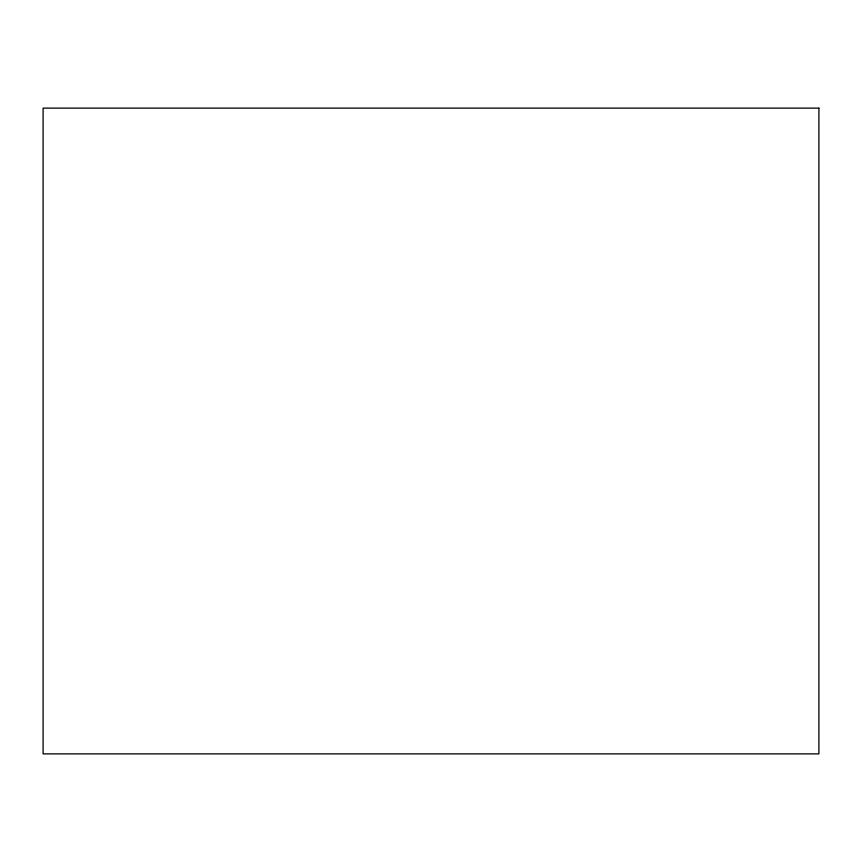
<?xml version="1.0" encoding="UTF-8"?>
<svg xmlns="http://www.w3.org/2000/svg" width="862" height="862" viewBox="0 0 862 862"><rect width="100%" height="100%" fill="white"/><g stroke="black" fill="none" stroke-linecap="round" stroke-linejoin="round"><path stroke-width="1.29" d="M818.9 108.127L43.1 108.127L43.1 753.873L818.9 753.873L818.9 108.127"/></g></svg>
